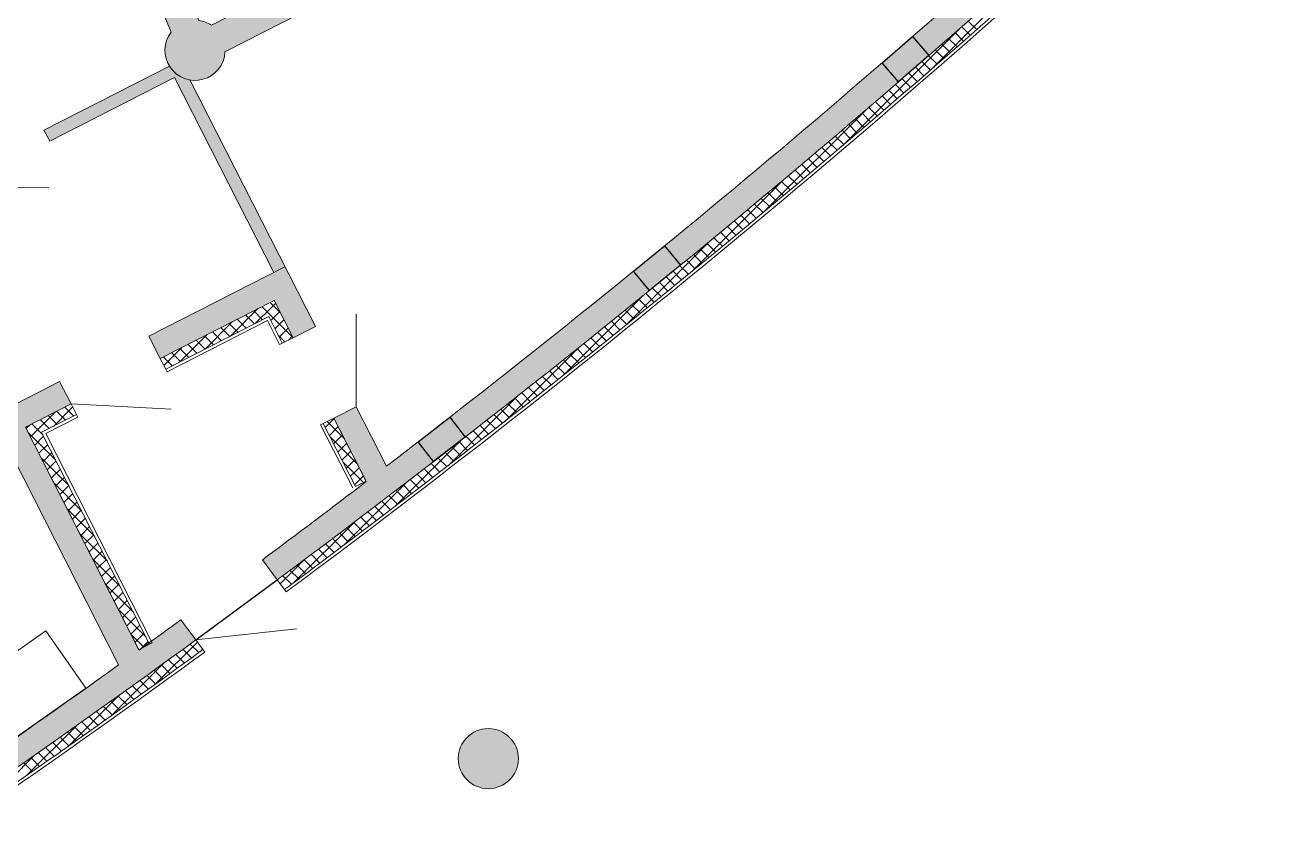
# Model space of a CAD drawing. Header units: millimetres. Extents: x 72919 to 485785, y -53256 to 338519.
# Drawn here: x 357692 to 370300, y 42158 to 50166 of the extents above; entities that cross this region are included whole.
import ezdxf

# ---------------------------------------------------------------- set-up
doc = ezdxf.new("R2010")
doc.units = ezdxf.units.MM
doc.linetypes.add('CONTI', pattern=[0])
for name, color, linetype, lineweight in [('door', 177, 'Continuous', 9), ('equipments', 137, 'CONTI', 20), ('gr', 251, 'Continuous', 40), ('wall', 5, 'Continuous', 40)]:
    doc.layers.add(name, color=color, linetype=linetype, lineweight=lineweight)

# ---------------------------------------------------------------- blocks, each defined once
blk = doc.blocks.new('Производственный стол со встроенной мойкой правой')
blk.add_lwpolyline([(-750, -700), (750, -700), (750, 0), (-750, 0)], close=True)
at = {"lineweight": 0}
for points in [[(255, -119, -1), (257, -116, -1.143296)], [(261, -124, 0.038654), (256, -137, 0.038654)], [(262, -105, -1), (265, -103, 1.080883)], [(268, -111, 0.030207), (262, -121, 0.030207)], [(277, -100, 0.021036), (270, -108)], [(272, -93, -1), (275, -91, 6.301945)], [(287, -90, 0.020156), (279, -97, 0.020156)], [(282, -83, -1), (285, -81, 75.780813)], [(297, -81, 0.00668), (289, -87)], [(292, -74, -1), (295, -72, -11.58944)], [(298, -127, 1), (301, -125, -6.301945)], [(308, -73, 0.006709), (300, -79, 0.006709)], [(303, -66, -1), (306, -64, 75.780851)], [(307, -118, 1), (310, -116, -75.780813)], [(330, -58, 0.016452), (311, -71, 0.016452)], [(314, -59, -1), (317, -57, -1.37722)], [(317, -110, 1), (320, -107, 11.58944)], [(328, -102, 1), (331, -99, -75.780851)], [(339, -94, 1), (342, -92, 1.37722)], [(287, -161), (245, -156, 1.000006), (244, -159), (287, -165)], [(248, -137, -1), (249, -134, -6.2306)], [(287, -156, 1), (288, -153), (249, -134)], [(252, -160, 0.153875), (287, -277, 0.098448), (298, -287, 0.263211), (318, -287, 0.12835), (328, -277, 0.07671), (338, -249, 0.030156), (350, -134)], [(255, -141, 0.043632), (252, -157)], [(279, -164, 0.073479), (286, -214, 0.086552), (307, -260, -0.01805)], [(287, -165, 1), (287, -161, -49.954246)], [(288, -147, 1), (290, -144, 1.143296)], [(292, -137, 1), (295, -134, -1.080883)], [(307, -260, 0.048649), (313, -239, 0.021704), (319, -198, 0.008562), (323, -134)]]:
    blk.add_lwpolyline(points, format="xyb", dxfattribs=at)
for points in [[(255, -119), (288, -147)], [(290, -144), (257, -116)], [(262, -105), (292, -137)], [(295, -134), (265, -103)], [(272, -93), (298, -127)], [(301, -125), (275, -91)], [(282, -83), (307, -118)], [(310, -116), (285, -81)], [(291, -47), (302, -55)], [(292, -74), (317, -110)], [(320, -107), (295, -72)], [(296, -50), (328, -50)], [(303, -66), (328, -102)], [(331, -99), (306, -64)], [(314, -59), (339, -94)], [(342, -92), (317, -57)], [(346, -50), (379, -50)], [(346, -88), (379, -88)], [(384, -47), (373, -55)], [(384, -92), (373, -84)], [(248, -137), (287, -156)]]:
    blk.add_lwpolyline(points, dxfattribs=at)
blk.add_lwpolyline([(600, -130, -0.414214), (665, -195), (665, -585, -0.414214), (600, -650), (80, -650, -0.414214), (15, -585), (15, -195, -0.414214), (80, -130), (600, -130)], format="xyb")
blk.add_circle((202, -424), 32.2)
for centre, major_axis, start_param, end_param in [((274, -69), (20, -20), 0.416834, 5.53949), ((274, -69), (16.1, -16.1), 0.586821, 5.387634), ((274, -69), (6.94, -6.94), 2.356194490004674, 8.63937979718426), ((274, -69), (16.1, -16.1), 5.570018, 6.051902), ((274, -69), (16.1, 16.1), 4.646625, 5.090707), ((337, -134), (22.8, -22.8), 3.442252, 5.011436), ((337, -134), (24.2, -24.2), 3.434452, 5.03551), ((291, -69), (12.6, 12.6), -0.76744, 0.146578), ((337, -134), (24.2, -24.2), 3.029914, 3.3146), ((337, -134), (22.8, -22.8), 9.316536, 9.61872), ((337, -69), (14.8, -14.8), 3.66312, 3.821951), ((337, -69), (14.8, 14.8), 4.066329, 8.158913), ((337, -134), (22.8, -22.8), 5.852063, 9.199887), ((337, -134), (24.2, -24.2), 2.633663, 2.919697), ((337, -69), (12.1, 12.1), 3.949225, 8.276017), ((337, -134), (9.32, -9.32), 0.785398, 3.926991), ((337, -69), (9.32, 9.32), 4.500223, 7.641816), ((337, -134), (24.2, 24.2), 4.256371, 7.235369), ((401, -69), (20, -20), 2.356194490080861, 8.639379797260446), ((401, -69), (16.1, -16.1), 2.356194489909817, 8.639379797089404), ((401, -69), (6.94, -6.94), 2.356194490004674, 8.63937979718426)]:
    blk.add_ellipse(centre, major_axis=major_axis, ratio=1, start_param=start_param, end_param=end_param, dxfattribs=at)
for points in [[(293, -121), (292, -123), (290, -125), (289, -128)], [(302, -111), (300, -114), (298, -116), (296, -118)], [(323, -95), (320, -97), (317, -98), (315, -100)], [(344, -80), (342, -82), (339, -84), (337, -85)], [(279, -153), (279, -155), (279, -158), (279, -160)], [(287, -131), (285, -133), (284, -136), (283, -138)]]:
    blk.add_open_spline(points, degree=3, dxfattribs=at)
for points, knots in [([(312, -103), (312, -103), (311, -104), (309, -106), (307, -108), (305, -109)], [20.452309, 20.452309, 20.452309, 20.452309, 21.569464, 21.569464, 25.832978, 25.832978, 25.832978, 25.832978]), ([(334, -87), (332, -88), (331, -89), (328, -91), (327, -92), (326, -93)], [6.399568, 6.399568, 6.399568, 6.399568, 9.321091, 9.321091, 11.308044, 11.308044, 11.308044, 11.308044]), ([(282, -142), (282, -142), (282, -142), (281, -144), (281, -145), (280, -148), (280, -148), (280, -149)], [50.9796, 50.9796, 50.9796, 50.9796, 51.307053, 51.307053, 54.325804, 54.325804, 55.491802, 55.491802, 55.491802, 55.491802])]:
    blk.add_open_spline(points, degree=3, knots=knots, dxfattribs=at)
blk = doc.blocks.new('Откосы  по обваловке')
at = {"layer": 'gr', "lineweight": 18, "flags": 128}
blk.add_lwpolyline([(34971.842, 32799.301), (34984.206, 32761.491), (34985.93, 32756.233), (34987.004, 32753.253, 0.169619), (35020.583, 32713.555, 0.169619)], format="xyb", dxfattribs=at)

msp = doc.modelspace()

# ---------------------------------------------------------------- hatches: boundary and pattern name
at = {"ltscale": 500, "true_color": 0x000000}
h = msp.add_hatch(color=18, dxfattribs=at)
h.dxf.hatch_style = 1
edge = h.paths.add_edge_path()
edge.add_line((363851.25414, 59822.87033), (364895.43229, 57773.55532))
edge.add_line((364895.43229, 57773.55532), (365408.17432, 58034.81043))
edge.add_line((365408.17432, 58034.81043), (365657.58269, 57627.81296))
edge.add_line((365657.58269, 57627.81296), (365657.57184, 57627.83066))
edge.add_line((365657.57184, 57627.83066), (365401.77979, 57471.08109))
edge.add_line((365401.77979, 57471.08109), (365297.28008, 57641.60913))
edge.add_line((365297.28008, 57641.60913), (357906.7533, 53875.94765))
edge.add_line((357906.7533, 53875.94765), (359424.08732, 50212.77928))
edge.add_arc((359384.92946, 49915.34582), 300, 57, 82.500000012, ccw=False)
edge.add_line((359548.32117, 50166.94699), (367046.89753, 53987.66248))
edge.add_arc((367632.62412, 54117.75615), 600, 135.977512186, 192.522487814, ccw=False)
edge.add_line((367201.18386, 54534.72054), (366342.27721, 55936.3288))
edge.add_line((366342.27721, 55936.3288), (366598.06926, 56093.07837))
edge.add_line((366598.06926, 56093.07837), (367456.97591, 54691.47011))
edge.add_arc((367632.62412, 54117.75615), 600, -138.522487814, 107.022487814, ccw=False)
edge.add_line((367183.09468, 53720.36052), (359684.51832, 49899.64503))
edge.add_arc((359384.92946, 49915.34582), 300, 142.499999996, 357, ccw=False)
edge.add_line((359146.92346, 50097.97425), (357523.46476, 54017.35025))
edge.add_line((357523.46476, 54017.35025), (360217.64804, 55390.1052))
edge.add_line((360217.64804, 55390.1052), (359173.46989, 57439.4202))
edge.add_line((359173.46989, 57439.4202), (359939.7355, 57829.85203))
edge.add_line((359939.7355, 57829.85203), (360075.93265, 57562.55008))
edge.add_line((360075.93265, 57562.55008), (359576.969, 57308.3154))
edge.add_line((359576.969, 57308.3154), (360484.95, 55526.30235))
edge.add_line((360484.95, 55526.30235), (362445.16435, 56525.08145))
edge.add_line((362445.16435, 56525.08145), (361537.18335, 58307.0945))
edge.add_line((361537.18335, 58307.0945), (361038.2197, 58052.85982))
edge.add_line((361038.2197, 58052.85982), (360902.02255, 58320.16177))
edge.add_line((360902.02255, 58320.16177), (362122.70149, 58942.12876))
edge.add_line((362122.70149, 58942.12876), (362258.89864, 58674.8268))
edge.add_line((362258.89864, 58674.8268), (361759.93498, 58420.59212))
edge.add_line((361759.93498, 58420.59212), (362667.91598, 56638.57907))
edge.add_line((362667.91598, 56638.57907), (364628.13033, 57637.35817))
edge.add_line((364628.13033, 57637.35817), (363720.14934, 59419.37122))
edge.add_line((363720.14934, 59419.37122), (363221.18568, 59165.13654))
edge.add_line((363221.18568, 59165.13654), (363084.98853, 59432.4385))
edge.add_line((363084.98853, 59432.4385), (363851.25414, 59822.87033))
h = msp.add_hatch(color=18, dxfattribs=at)
h.dxf.hatch_style = 1
edge = h.paths.add_edge_path()
edge.add_line((360058.68769, 44832.4048), (360206.90421, 44631.07617))
edge.add_arc((295410.43379, 131794.99944), 108610, 306.6266087148, 313.4751881397)
edge.add_line((370138.50041, 52979.72073), (369965.47972, 53160.18066))
edge.add_line((369965.47972, 53160.18066), (368967.90184, 52226.23363))
edge.add_line((368967.90184, 52226.23363), (368064.50629, 53700.84005))
edge.add_arc((367629.50617, 54123.61699), 606.60155, 291.98969911, 315.816400128, ccw=False)
edge.add_line((367856.64199, 53561.14498), (368780.56982, 52053.46235))
edge.add_arc((295410.43379, 131794.99944), 108360, 307.4473622925, 312.6171385911, ccw=False)
edge.add_line((361296.81571, 45766.66529), (360995.01732, 46358.96464))
edge.add_line((360995.01732, 46358.96464), (360772.26672, 46245.46498))
edge.add_line((360772.26672, 46245.46498), (361094.85452, 45612.36504))
edge.add_arc((295410.43379, 131794.99943), 108359.99999, 306.6272233534, 307.3129745884, ccw=False)
h = msp.add_hatch(color=18, dxfattribs=at)
h.dxf.hatch_style = 1
edge = h.paths.add_edge_path()
edge.add_arc((359384.92946, 49915.34582), 300, 211.800409079, 260.130624157, ccw=False)
edge.add_line((359129.96278, 49757.25726), (357878.45133, 49119.56597))
edge.add_line((357878.45133, 49119.56597), (357935.20116, 49008.19067))
edge.add_line((357935.20116, 49008.19067), (359181.32018, 49643.13432))
edge.add_line((359181.32018, 49643.13432), (360176.25031, 47701.53121))
edge.add_line((360176.25031, 47701.53121), (360283.1706, 47756.01104))
edge.add_line((360283.1706, 47756.01104), (359333.5087, 49619.7855))
h = msp.add_hatch(color=18, dxfattribs=at)
h.dxf.hatch_style = 1
h.paths.add_polyline_path([(360283.1706, 47756.01104), (358925.67628, 47064.31757), (359039.17593, 46841.56697), (360173.91965, 47419.76079), (360363.66797, 47047.36714), (360586.41857, 47160.86679)])
h = msp.add_hatch(color=18, dxfattribs=at)
h.dxf.hatch_style = 1
edge = h.paths.add_edge_path()
edge.add_line((355326.6867, 41506.87514), (355469.48226, 41301.66933))
edge.add_arc((295410.43379, 131794.99944), 108610, 303.5716253866, 306.0937945556)
edge.add_line((359393.54535, 44032.28792), (359250.74979, 44237.49373))
edge.add_line((359250.74979, 44237.49373), (358827.67342, 43930.65334))
edge.add_line((358827.67342, 43930.65334), (357693.76233, 46156.02906))
edge.add_line((357693.76233, 46156.02906), (358148.17354, 46387.56835))
edge.add_line((358148.17354, 46387.56835), (358034.67389, 46610.31895))
edge.add_line((358034.67389, 46610.31895), (357357.51207, 46265.28))
edge.add_line((357357.51207, 46265.28), (358622.3981, 43782.85729))
edge.add_arc((295308.1691, 131940.19313), 108537.58545, 303.5713167367, 305.6857490313, ccw=False)
h = msp.add_hatch(color=18, dxfattribs=at)
h.dxf.hatch_style = 1
edge = h.paths.add_edge_path()
edge.add_arc((362312.44269, 42849.1517), 300, 0, 360)

# ---------------------------------------------------------------- linework, layer by layer
at = {"color": 18, "ltscale": 500, "true_color": 0x000000}
for p, q in [((366242.13154, 49790.36362), (366544.33086, 50052.42387)), ((366544.33086, 50052.42387), (366708.11851, 49863.54929)), ((366708.11851, 49863.54929), (366405.9192, 49601.48905)), ((366405.9192, 49601.48905), (366242.13154, 49790.36362)), ((363762.27343, 47712.19673), (364072.15651, 47965.12452)), ((364072.15651, 47965.12452), (364230.23639, 47771.44759)), ((363920.3533, 47518.5198), (363762.27343, 47712.19673)), ((364230.23639, 47771.44759), (363920.3533, 47518.5198)), ((361611.55632, 46008.63088), (361927.7188, 46253.66412)), ((361927.7188, 46253.66412), (362080.86457, 46056.06257)), ((362080.86457, 46056.06257), (361764.70209, 45811.02933)), ((361764.70209, 45811.02933), (361611.55632, 46008.63088))]:
    msp.add_line(p, q, dxfattribs=at)
for points in [[(415650.43379, 180914.99944, 0.4142135624), (336810.43379, 259754.99944), (221610.43379, 259754.99944, 0.4142135624), (142770.43379, 180914.99944), (142770.43379, 104414.99944, 0.4142135624), (221610.43379, 25574.99944), (336810.43379, 25574.99944, 0.4142135624), (415650.43379, 104414.99944)], [(414950.43379, 180914.99944, 0.4142135624), (336810.43379, 259054.99944), (221610.43379, 259054.99944, 0.4142135624), (143470.43379, 180914.99944), (143470.43379, 104414.99944, 0.4142135624), (221610.43379, 26274.99944), (336810.43379, 26274.99944, 0.4142135624), (414950.43379, 104414.99944)]]:
    msp.add_lwpolyline(points, format="xyb", close=True, dxfattribs=at)
msp.add_lwpolyline([(388829.97432, 46106.96395, -0.1815982494), (337583.92781, 26278.82788, -0.1815982494)], format="xyb", dxfattribs=at)
msp.add_lwpolyline([(359393.54535, 44032.28792), (360206.90421, 44631.07617)], dxfattribs=at)
at = {"layer": 'door', "linetype": 'ByBlock'}
for p, q in [((357044.19877, 48554.19206), (357926.80387, 48544.32724)), ((359146.80356, 46335.24149), (358148.17354, 46387.56835))]:
    msp.add_line(p, q, dxfattribs=at)
at = {"layer": 'door'}
for p, q in [((360995.01732, 46358.96464), (360995.01732, 47282.18152)), ((359393.54535, 44032.28792), (360397.32891, 44144.17433))]:
    msp.add_line(p, q, dxfattribs=at)
at = {"layer": 'wall', "color": 18, "lineweight": 18, "ltscale": 0.007407, "true_color": 0x000000}
for p, q in [((359130.50241, 49757.53222), (357878.45133, 49119.56597)), ((357935.20116, 49008.19067), (359181.32018, 49643.13432)), ((360171.7953, 47699.26121), (359181.32018, 49643.13432)), ((360586.41857, 47160.86679), (359333.5087, 49619.7855)), ((357878.45133, 49119.56597), (357935.20116, 49008.19067)), ((360173.91965, 47419.76079), (360363.66797, 47047.36714)), ((360235.06668, 47299.75569), (360134.92884, 47399.89353)), ((360363.66797, 47047.36714), (360586.41857, 47160.86679))]:
    msp.add_line(p, q, dxfattribs=at)
at = {"layer": 'wall', "color": 18, "lineweight": 18, "ltscale": 0.007407, "true_color": 0x000000, "extrusion": (-0.707107, -0.707107, 0)}
msp.add_line((360363.62269, 47047.45599), (360052.95424, 47358.12444), dxfattribs=at)
at = {"layer": 'wall', "color": 18, "lineweight": 18, "ltscale": 0.007407, "true_color": 0x000000}
for points in [[(365297.28008, 57641.60913), (357906.7533, 53875.94765), (359424.08732, 50212.77928, -0.1117261716), (359548.32117, 50166.94699), (367046.89753, 53987.66248, -0.2518552319), (367201.18386, 54534.72054), (366342.27721, 55936.3288), (366598.06926, 56093.07837), (367456.97591, 54691.47011, -1.8330824498), (367183.09468, 53720.36052), (359684.51832, 49899.64503, -1.3576068045), (359146.92346, 50097.97425), (357523.46476, 54017.35025), (360217.64804, 55390.1052), (359173.46989, 57439.4202)], [(361296.81571, 45766.66529, 0.0225612313), (368780.56982, 52053.46235), (367856.64199, 53561.14498)], [(360058.68769, 44832.4048), (360206.90421, 44631.07617, 0.0298914629), (370138.50041, 52979.72073)], [(359245.32883, 44233.61655, -0.0011904036), (358827.67342, 43930.65334), (357693.76233, 46156.02906), (358148.17354, 46387.56835), (358034.67389, 46610.31895), (357357.51207, 46265.28)], [(361296.81571, 45766.66529), (360995.01732, 46358.96464), (360772.26672, 46245.46498), (361094.85452, 45612.36504, -0.0029921632), (360058.68769, 44832.4048)], [(355469.47757, 41301.67653), (355332.96364, 41511.11375, 0.0092238583), (358622.3981, 43782.85729), (357357.51207, 46265.28)], [(355469.48226, 41301.66933, 0.0110054834), (359393.54535, 44032.28792), (359245.32883, 44233.61655)]]:
    msp.add_lwpolyline(points, format="xyb", dxfattribs=at)
at = {"layer": 'wall', "color": 18, "lineweight": 18, "ltscale": 0.007407, "true_color": 0x000000, "extrusion": (0.707107, -0.707107, 0)}
for points, elevation in [([(294474.20892, 0), (296443.80432, 0)], 224157.24981), ([(293315.19135, 0), (294956.75586, 0)], 224069.74981), ([(292293.25732, 0), (293731.39975, 0)], 223982.24981), ([(290519.23698, 0), (291708.39908, 0)], 223807.24981), ([(287652.06315, 0), (288040.40219, 0)], 221094.74981), ([(287921.3688, 0), (288150.11421, 0)], 221182.24981), ([(288047.36303, 0), (288173.53813, 0)], 221269.74981), ([(287382.75749, 0), (287771.09653, 0)], 221007.24981), ([(288018.93344, 0), (288145.10853, 0)], 221357.24981), ([(287113.45184, 0), (287501.79088, 0)], 220919.74981), ([(287990.50385, 0), (288116.67894, 0)], 221444.74981), ([(288034.38083, 0), (288088.24935, 0)], 221532.24981), ([(285531.03604, 0), (285885.95695, 0)], 220394.74981), ([(285766.92356, 0), (286038.85059, 0)], 220482.24981), ([(285559.46563, 0), (285616.6513, 0)], 220307.24981), ([(287677.77833, 0), (287803.95343, 0)], 222407.24981), ([(285502.60645, 0), (285628.78154, 0)], 220482.24981), ([(287615.93667, 0), (288547.51815, 0)], 223457.24981), ([(285474.17685, 0), (285600.35195, 0)], 220569.74981), ([(285445.74726, 0), (285571.92235, 0)], 220657.24981), ([(287592.48955, 0), (287718.66465, 0)], 222669.74981), ([(287564.05996, 0), (287690.23506, 0)], 222757.24981), ([(287535.63037, 0), (287661.80546, 0)], 222844.74981), ([(285388.88808, 0), (285515.06317, 0)], 220832.24981), ([(285360.45848, 0), (285486.63358, 0)], 220919.74981), ([(285332.02889, 0), (285458.20399, 0)], 221007.24981), ([(286978.33474, 0), (287868.05987, 0)], 223369.74981), ([(285303.5993, 0), (285429.77439, 0)], 221094.74981), ([(285275.16971, 0), (285401.3448, 0)], 221182.24981), ([(285246.74011, 0), (285372.91521, 0)], 221269.74981), ([(285218.31052, 0), (285344.48562, 0)], 221357.24981), ([(285189.88093, 0), (285316.05602, 0)], 221444.74981), ([(286367.07096, 0), (287220.15147, 0)], 223282.24981), ([(285161.45134, 0), (285287.62643, 0)], 221532.24981), ([(285104.59215, 0), (285230.76725, 0)], 221707.24981), ([(286256.47733, 0), (286599.83095, 0)], 223194.74981), ([(285047.73297, 0), (285173.90806, 0)], 221882.24981), ([(285019.30337, 0), (285145.47847, 0)], 221969.74981), ([(284962.44419, 0), (285088.61928, 0)], 222144.74981), ([(284905.58501, 0), (285031.7601, 0)], 222319.74981), ([(284877.15541, 0), (285003.33051, 0)], 222407.24981), ([(284848.72582, 0), (284974.90091, 0)], 222494.74981), ([(284820.29623, 0), (284946.47132, 0)], 222582.24981), ([(284819.62504, 0), (284918.04173, 0)], 222669.74981), ([(284664.15193, 0), (285261.12035, 0)], 223019.74981), ([(285212.22381, 0), (285247.40851, 0)], 223107.24981), ([(283117.15391, 0), (283817.78398, 0)], 222757.24981), ([(282629.59756, 0), (283312.01763, 0)], 222669.74981)]:
    msp.add_lwpolyline(points, dxfattribs=dict(at, elevation=elevation))
at = {"layer": 'wall', "color": 18, "lineweight": 18, "ltscale": 0.007407, "true_color": 0x000000, "extrusion": (-0.707107, -0.707107, 0)}
for points, elevation in [([(224198.23177, 0), (224077.98227, 0)], -295083.13647), ([(224186.80549, 0), (224066.54331, 0)], -294908.13647), ([(224169.13447, 0), (224048.85268, 0)], -294645.63647), ([(224150.82524, 0), (224030.52312, 0)], -294383.13647), ([(224131.87747, 0), (224011.55431, 0)], -294120.63647), ([(224092.065, 0), (223971.69759, 0)], -293595.63647), ([(224071.19958, 0), (223950.80898, 0)], -293333.13647), ([(224078.22581, 0), (223957.84302, 0)], -293420.63647), ([(224064.10226, 0), (223943.70376, 0)], -293245.63647), ([(224027.54856, 0), (223907.10939, 0)], -292808.13647), ([(224035.00162, 0), (223914.57074, 0)], -292895.63647), ([(223997.02425, 0), (223876.5511, 0)], -292458.13647), ([(223973.38295, 0), (223852.88346, 0)], -292195.63647), ([(223965.35994, 0), (223844.85152, 0)], -292108.13647), ([(223940.86297, 0), (223820.32725, 0)], -291845.63647), ([(223872.39659, 0), (223751.78449, 0)], -291145.63647), ([(223845.54247, 0), (223724.90039, 0)], -290883.13647), ([(221206.38009, 0), (221080.205, 0)], -287995.63647), ([(223818.04439, 0), (223697.3716, 0)], -290620.63647), ([(221149.52091, 0), (221023.34581, 0)], -287820.63647), ([(223799.35435, 0), (223678.66067, 0)], -290445.63647), ([(223808.73518, 0), (223688.05199, 0)], -290533.13647), ([(221035.80254, 0), (220909.62744, 0)], -287470.63647), ([(221064.23213, 0), (220938.05704, 0)], -287558.13647), ([(221092.66172, 0), (220966.48663, 0)], -287645.63647), ([(223770.78192, 0), (223650.05629, 0)], -290183.13647), ([(223780.37773, 0), (223659.66284, 0)], -290270.63647), ([(220950.51376, 0), (220824.33867, 0)], -287208.13647), ([(221007.37294, 0), (220881.19785, 0)], -287383.13647), ([(220893.65457, 0), (220767.47948, 0)], -287033.13647), ([(223731.68147, 0), (223610.9121, 0)], -289833.13647), ([(223681.19077, 0), (223560.36487, 0)], -289395.63647), ([(223691.43258, 0), (223570.61816, 0)], -289483.13647), ([(220524.06987, 0), (220397.89478, 0)], -285895.63647), ([(220552.49947, 0), (220426.32437, 0)], -285983.13647), ([(223639.50454, 0), (223518.63193, 0)], -289045.63647), ([(223650.03398, 0), (223529.17318, 0)], -289133.13647), ([(220495.64028, 0), (220369.46519, 0)], -285808.13647), ([(222625.20875, 0), (222380.68582, 0)], -287733.13647), ([(220738.15196, 0), (220349.81292, 0)], -285545.63647), ([(222894.51441, 0), (222506.17536, 0)], -287645.63647), ([(221007.45762, 0), (220619.11857, 0)], -285458.13647), ([(223541.4987, 0), (223420.51612, 0)], -288258.13647), ([(223518.92646, 0), (223397.91853, 0)], -288083.13647), ([(221276.76327, 0), (220888.42423, 0)], -285370.63647), ([(223472.91537, 0), (223351.85573, 0)], -287733.13647), ([(223484.52653, 0), (223363.47994, 0)], -287820.63647), ([(221546.06893, 0), (221157.72988, 0)], -285283.13647), ([(223425.74756, 0), (223304.63485, 0)], -287383.13647), ([(223413.77469, 0), (223292.64851, 0)], -287295.63647), ([(221815.37458, 0), (221427.03554, 0)], -285195.63647), ([(223365.15883, 0), (223243.9779, 0)], -286945.63647), ([(222084.68023, 0), (221696.34119, 0)], -285108.13647), ([(223327.93565, 0), (223206.71275, 0)], -286683.13647), ([(223290.05917, 0), (223168.79356, 0)], -286420.63647), ([(222353.98589, 0), (221965.64685, 0)], -285020.63647), ([(223090.85284, 0), (222969.36204, 0)], -285108.13647), ([(223104.64372, 0), (222983.16853, 0)], -285195.63647), ([(223063.05185, 0), (222941.52956, 0)], -284933.13647), ([(223034.95836, 0), (222913.40422, 0)], -284758.13647), ([(222992.26917, 0), (222870.66662, 0)], -284495.63647), ([(222963.4434, 0), (222841.80814, 0)], -284320.63647), ([(222934.32431, 0), (222812.65599, 0)], -284145.63647), ([(222890.09518, 0), (222768.3766, 0)], -283883.13647), ([(222845.20473, 0), (222723.43509, 0)], -283620.63647), ([(222860.24174, 0), (222738.48921, 0)], -283708.13647)]:
    msp.add_lwpolyline(points, dxfattribs=dict(at, elevation=elevation))
at = {"layer": 'wall', "color": 18, "lineweight": 18, "ltscale": 0.007407, "true_color": 0x000000}
for points in [[(367121.49024, 50065.3397), (367036.45654, 50150.37339)], [(366923.52978, 49892.06909), (366838.48239, 49977.11648)], [(366791.30549, 49776.80601), (366706.24868, 49861.86281)], [(366592.5929, 49604.28754), (366507.52155, 49689.35889)], [(365993.74464, 49089.44262), (365908.62662, 49174.56064)], [(366127.1736, 49203.50103), (366042.06635, 49288.60829)], [(365726.28353, 48861.92899), (365641.14329, 48947.06922)], [(365592.25122, 48748.47392), (365507.09954, 48833.6256)], [(365659.29253, 48805.1763), (365574.1466, 48890.32223)], [(364346.55983, 47711.56811), (365262.89963, 48627.9079)], [(365390.82535, 48578.66873), (365305.65607, 48663.83801)], [(364648.38466, 47959.92887), (364563.14648, 48045.16704)], [(364783.82768, 48071.97322), (364698.60254, 48157.19836)], [(364580.58745, 47903.98239), (364495.34266, 47989.22718)], [(364444.84156, 47792.2409), (364359.58339, 47877.49907)], [(360283.1706, 47756.01104), (358925.67628, 47064.31757), (359039.17593, 46841.56697), (360173.91965, 47419.76079)], [(364240.8439, 47625.0075), (364155.56522, 47710.28618)], [(364036.39135, 47458.229), (363951.09164, 47543.52871)], [(364104.59276, 47513.77127), (364019.30012, 47599.06391)], [(359039.17593, 46841.56697), (360173.91965, 47419.76079)], [(363062.62049, 46675.11614), (363844.12913, 47456.62478)], [(360152.36848, 47353.43104), (360189.03445, 47390.09701)], [(363831.48356, 47291.90573), (363746.1623, 47377.22698)], [(359978.2243, 47185.36701), (359889.00504, 47274.58627)], [(359075.07512, 46771.11243), (359256.01943, 46952.05673)], [(362475.62468, 46211.86401), (363208.86135, 46945.10068)], [(363282.83458, 46850.60521), (363197.45332, 46935.98647)], [(363007.29309, 46631.17196), (362921.88044, 46716.58461)], [(361917.24599, 45777.22901), (362610.22144, 46470.20446)], [(362661.72352, 46358.02309), (362576.27031, 46443.4763)], [(362453.77165, 46194.7439), (362368.2934, 46280.22215)], [(357895.51248, 46090.47849), (358216.27334, 46253.918)], [(362384.35258, 46140.41929), (362298.86587, 46225.906)], [(357868.14399, 46078.11146), (357836.65293, 46109.60253)], [(357855.16245, 46103.58861), (358932.57626, 43989.09254)], [(360768.12055, 45989.28413), (360857.33982, 46078.50339)], [(362175.78982, 45977.75098), (362090.27737, 46063.26343)], [(362036.49321, 45869.56022), (361950.9633, 45955.09013)], [(361065.87412, 45602.74245), (360860.36159, 45808.25497)], [(361827.16582, 45707.65655), (361741.60928, 45793.21309)], [(360935.1969, 45661.38572), (361024.41616, 45750.60499)], [(361407.13255, 45385.2277), (361321.52116, 45470.83909)], [(361266.71254, 45278.16034), (361181.08239, 45363.79049)], [(360914.76673, 45011.38771), (360829.08864, 45097.0658)], [(360702.98431, 44851.93907), (360617.27673, 44937.64665)], [(358411.85932, 44746.71608), (358501.07859, 44835.93534)], [(360348.98717, 44587.21777), (360263.22925, 44672.9757)], [(358537.16658, 44500.79227), (358626.38585, 44590.01154)], [(358620.70475, 44336.84307), (358709.92402, 44426.06234)], [(358896.59208, 44059.71388), (358621.99491, 44334.31105)], [(358873.54721, 43959.01506), (358750.55092, 44082.01135)], [(358549.44355, 43275.63238), (359074.08751, 43800.27634)], [(359135.77105, 43696.79123), (359049.83058, 43782.73169)], [(358920.12501, 43541.20621), (358834.1505, 43627.18072)], [(358992.05878, 43593.01612), (358906.09568, 43678.97922)], [(358776.10207, 43437.74177), (358690.10455, 43523.73929)], [(358123.24196, 42973.17448), (358632.64018, 43482.57269)], [(358631.8718, 43334.48466), (358545.85103, 43420.50544)], [(358052.8741, 42923.53287), (357966.75781, 43009.64916)], [(357907.60466, 42821.31495), (357821.46386, 42907.45574)], [(357762.12685, 42719.30538), (357675.96129, 42805.47093)], [(357834.89181, 42770.28411), (357748.73866, 42856.43725)]]:
    msp.add_lwpolyline(points, dxfattribs=at)
at = {"layer": 'wall', "color": 18, "lineweight": 18, "ltscale": 0.007407, "true_color": 0x000000, "extrusion": (0.707107, 0.707107, 0)}
for points, elevation in [([(-224180.98604, 0), (-224060.71741, 0)], 294820.63647), ([(-224156.99925, 0), (-224036.70398, 0)], 294470.63647), ([(-224138.26436, 0), (-224017.94829, 0)], 294208.13647), ([(-224118.89072, 0), (-223998.55313, 0)], 293945.63647), ([(-224125.4196, 0), (-224005.08926, 0)], 294033.13647), ([(-224105.61994, 0), (-223985.26759, 0)], 293770.63647), ([(-224112.29084, 0), (-223991.94591, 0)], 293858.13647), ([(-224004.76217, 0), (-223884.29763, 0)], 292545.63647), ([(-224012.42885, 0), (-223891.97285, 0)], 292633.13647), ([(-223989.21509, 0), (-223868.73324, 0)], 292370.63647), ([(-223981.33466, 0), (-223860.84403, 0)], 292283.13647), ([(-223957.26562, 0), (-223836.74818, 0)], 292020.63647), ([(-223915.72375, 0), (-223795.15999, 0)], 291583.13647), ([(-223898.60724, 0), (-223778.02439, 0)], 291408.13647), ([(-223889.94182, 0), (-223769.34931, 0)], 291320.63647), ([(-223836.44802, 0), (-223715.79578, 0)], 290795.63647), ([(-221121.09131, 0), (-220994.91622, 0)], 287733.13647), ([(-223789.90187, 0), (-223669.19763, 0)], 290358.13647), ([(-221519.66139, 0), (-221428.95274, 0)], 287995.63647), ([(-220978.94335, 0), (-220852.76826, 0)], 287295.63647), ([(-223761.1144, 0), (-223640.37796, 0)], 290095.63647), ([(-220922.08417, 0), (-220795.90907, 0)], 287120.63647), ([(-223741.5642, 0), (-223620.80589, 0)], 289920.63647), ([(-223701.60254, 0), (-223580.7995, 0)], 289570.63647), ([(-223721.72696, 0), (-223600.94645, 0)], 289745.63647), ([(-223670.87708, 0), (-223550.03963, 0)], 289308.13647), ([(-220424.31122, 0), (-220312.606, 0)], 285633.13647), ([(-220467.21069, 0), (-220341.03559, 0)], 285720.63647), ([(-223607.48434, 0), (-223486.57583, 0)], 288783.13647), ([(-223596.66693, 0), (-223475.74628, 0)], 288695.63647), ([(-223552.67657, 0), (-223431.70654, 0)], 288345.63647), ([(-223574.81593, 0), (-223453.87076, 0)], 288520.63647), ([(-223507.53205, 0), (-223386.51132, 0)], 287995.63647), ([(-223496.06541, 0), (-223375.03179, 0)], 287908.13647), ([(-223449.47615, 0), (-223328.39014, 0)], 287558.13647), ([(-223389.61169, 0), (-223268.4583, 0)], 287120.63647), ([(-223401.72941, 0), (-223280.58966, 0)], 287208.13647), ([(-223352.82365, 0), (-223231.62881, 0)], 286858.13647), ([(-223302.75729, 0), (-223181.506, 0)], 286508.13647), ([(-223315.38277, 0), (-223194.14573, 0)], 286595.63647), ([(-223076.98889, 0), (-222955.48239, 0)], 285020.63647), ([(-222904.91167, 0), (-222783.20992, 0)], 283970.63647), ([(-222919.6547, 0), (-222797.96971, 0)], 284058.13647), ([(-222875.20522, 0), (-222753.46971, 0)], 283795.63647), ([(-222814.90994, 0), (-222693.10583, 0)], 283445.63647)]:
    msp.add_lwpolyline(points, dxfattribs=dict(at, elevation=elevation))
at = {"layer": 'wall', "color": 18, "lineweight": 18, "ltscale": 0.007407, "true_color": 0x000000, "extrusion": (0.891002, 0.453999, 0)}
for points, elevation in [([(-121267.34024, 0), (-121685.28935, 0)], 342444.32876), ([(-121417.34024, 0), (-121685.28935, 0)], 342294.32876), ([(-121685.28935, 0), (-121387.34024, 0)], 342324.32876), ([(-121387.34024, 0), (-121267.34024, 0)], 341170.7702), ([(-121387.34024, 0), (-121417.34024, 0)], 341170.7702), ([(-121267.34024, 0), (-121387.34024, 0)], 340170.7702), ([(-121417.34024, 0), (-121387.34024, 0)], 340170.7702), ([(-123760.50567, 0), (-121267.34024, 0)], 339660.7702), ([(-122585.28935, 0), (-123291.25402, 0)], 342294.32876), ([(-122585.28935, 0), (-123291.25402, 0)], 342324.32876), ([(-123291.25402, 0), (-122585.28935, 0)], 342444.32876), ([(-123760.50567, 0), (-121417.34024, 0)], 339810.7702)]:
    msp.add_lwpolyline(points, dxfattribs=dict(at, elevation=elevation))
at = {"layer": 'wall', "color": 18, "lineweight": 18, "ltscale": 0.007407, "true_color": 0x000000, "extrusion": (0.453999, -0.891002, 0)}
for points, elevation in [([(342324.32876, 0), (341170.7702, 0)], 121387.34024), ([(341170.7702, 0), (342294.32876, 0)], 121417.34024), ([(342294.32876, 0), (342324.32876, 0)], 121685.28935), ([(339660.7702, 0), (340170.7702, 0)], 121267.34024), ([(342324.32876, 0), (342294.32876, 0)], 122585.28935), ([(339780.7702, 0), (339810.7702, 0)], 123760.50566)]:
    msp.add_lwpolyline(points, dxfattribs=dict(at, elevation=elevation))
at = {"layer": 'wall', "color": 18, "lineweight": 18, "ltscale": 0.007407, "true_color": 0x000000, "extrusion": (-0.453999, 0.891002, 0)}
for points, elevation in [([(-342444.32876, 0), (-342324.32876, 0)], -121685.28935), ([(-340170.7702, 0), (-339780.7702, 0)], -121387.34024), ([(-342444.32876, 0), (-342324.32876, 0)], -122585.28935), ([(-342324.32876, 0), (-342444.32876, 0)], -123291.25402), ([(-339780.7702, 0), (-339660.7702, 0)], -123760.50567)]:
    msp.add_lwpolyline(points, dxfattribs=dict(at, elevation=elevation))
at = {"layer": 'wall', "color": 18, "lineweight": 18, "ltscale": 0.007407, "true_color": 0x000000, "extrusion": (-0.707107, 0.707107, 0)}
for points, elevation in [([(-287649.34874, 0), (-287775.52383, 0)], -222494.74981), ([(-285417.31767, 0), (-285543.49276, 0)], -220744.74981), ([(-287478.77118, 0), (-287604.94628, 0)], -223019.74981), ([(-285133.02174, 0), (-285259.19684, 0)], -221619.74981)]:
    msp.add_lwpolyline(points, dxfattribs=dict(at, elevation=elevation))
at = {"layer": 'wall', "color": 18, "lineweight": 18, "ltscale": 0.007407, "true_color": 0x000000, "extrusion": (0.80254, 0.596598, 0), "elevation": 315707.4226}
for points in [[(-179080.34543, 0), (-179200.34543, 0)], [(-179200.34543, 0), (-179230.34543, 0)]]:
    msp.add_lwpolyline(points, dxfattribs=at)
at = {"layer": 'wall', "color": 18, "lineweight": 18, "ltscale": 0.007407, "true_color": 0x000000, "extrusion": (0.808054, 0.589109, 0), "elevation": 316349.09157}
msp.add_lwpolyline([(-176291.46328, 0), (-176141.46328, 0)], dxfattribs=at)
at = {"layer": 'wall', "color": 18, "lineweight": 18, "ltscale": 0.007407, "true_color": 0x000000}
msp.add_circle((362312.45772, 42847.6674), 300, dxfattribs=at)
at = {"layer": 'wall', "color": 18, "lineweight": 18, "ltscale": 0.007407, "true_color": 0x000000, "extrusion": (0, 0, -1)}
for radius, start, end in [(108610, 226.5248118619, 233.3733912879), (108730, 226.5248118619, 233.3733912879), (108610, 233.9062054387, 236.4283746173), (108730, 233.9062054387, 236.4283746173)]:
    msp.add_arc((-295410.43379, 131794.99944), radius, start, end, dxfattribs=at)
at = {"layer": 'wall', "color": 18, "lineweight": 18, "ltscale": 0.007407, "true_color": 0x000000}
for radius, start, end in [(108730, 306.6266087121, 313.4751881381), (108760, 306.6266087121, 313.4751881381), (108730, 303.5716253827, 306.0937945613), (108760, 303.5716253827, 306.0937945613)]:
    msp.add_arc((295410.43379, 131794.99944), radius, start, end, dxfattribs=at)

# ---------------------------------------------------------------- block references
at = {"layer": 'equipments', "rotation": 215.0806528333288}
msp.add_blockref('Производственный стол со встроенной мойкой правой', (357683.72514, 43119.41604), dxfattribs=at)
at = {"layer": 'wall', "color": 18, "lineweight": 18, "ltscale": 0.007407, "true_color": 0x000000, "xscale": 999.9999999999999, "yscale": 999.9999999999999, "zscale": 999.9999999999999, "rotation": 71.89262594900111}
msp.add_blockref('Откосы  по обваловке', (20598007.21244, -43408295.21277), dxfattribs=at)

doc.saveas('drawing.dxf')
